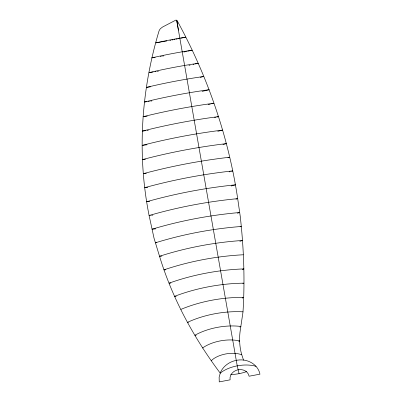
<?xml version="1.0" encoding="UTF-8"?>
<svg xmlns="http://www.w3.org/2000/svg" width="402" height="402" viewBox="0 0 402 402"><rect width="100%" height="100%" fill="white"/><g stroke="black" fill="none" stroke-linecap="round" stroke-linejoin="round"><path stroke-width="0.6" d="M243.532 360.182L241.476 353.815A76.787 66.637 -13.2 0 1 239.798 343.926L239.622 340.574A76.787 66.637 -13.2 0 1 240.24 330.469L242.984 312.108C245.034 280.159 243.798 248.059 240.23 216.261L237.693 198.653C228.366 136.399 207.467 76.013 177.247 20.844A1.583 1.372 -13.2 0 0 175.885 20.1L162.634 26.984L160.554 28.562A7.728 6.708 -13.2 0 0 158.85 31.552C141.067 91.028 136.936 154.845 149.162 215.819L154.046 238.25L159.825 257.215C172.669 299.133 194.02 338.137 220.241 373.162A24.643 12.231 -10 0 1 256.049 366.348M239.059 373.659L237.23 365.855L176.699 20.296L178.443 30.18M211.377 360.594A19.326 9.593 -10 0 1 241.768 354.815M202.533 348.026A27.738 13.768 -10 0 1 239.642 340.971A27.738 13.768 -10 0 1 238.728 341.61M239.883 327.052A42.125 20.909 -10 0 0 240.934 326.474A42.125 20.909 -10 0 0 194.935 335.223A42.125 20.909 -10 0 0 196.161 335.368M242.999 311.831A62.516 31.034 -10 0 0 187.337 322.419A62.516 31.034 -10 0 0 188.478 322.474M180.91 309.389A82.189 40.798 -10 0 1 243.707 297.445A82.189 40.798 -10 0 1 242.13 298.093M242.813 283.566A104.389 51.818 -10 0 0 243.878 283.164A104.389 51.818 -10 0 0 174.513 296.354A104.389 51.818 -10 0 0 176.252 296.324M243.28 254.773A150.639 74.772 -10 0 0 163.926 269.868A150.639 74.772 -10 0 0 165.745 269.772M231.225 185.995A262.029 130.067 -10 0 0 235.416 184.835A262.029 130.067 -10 0 0 146.69 201.714A262.029 130.067 -10 0 0 149.8 201.387M231.527 171.237A280.008 138.992 -10 0 0 232.718 170.91A280.008 138.992 -10 0 0 144.795 187.633A280.008 138.992 -10 0 0 147.876 187.292M230.336 171.559A280.008 138.992 -10 0 1 229.145 171.88M227.909 157.71A295.696 146.78 -10 0 0 229.663 157.242A295.696 146.78 -10 0 0 143.358 173.659A295.696 146.78 -10 0 0 146.383 173.307M222.914 144.514A307.897 152.835 -10 0 0 226.331 143.625A307.897 152.835 -10 0 0 142.609 159.549A307.897 152.835 -10 0 0 145.544 159.192M217.728 131.318A317.58 157.639 -10 0 0 222.507 130.102A317.58 157.639 -10 0 0 142.147 145.388A317.58 157.639 -10 0 0 147.062 144.76M216.804 117.042A322.444 160.056 -10 0 0 218.502 116.615A322.444 160.056 -10 0 0 142.529 131.067A322.444 160.056 -10 0 0 146.011 130.605M215.673 117.324A322.444 160.056 -10 0 1 214.542 117.605M148.333 130.288A322.444 160.056 -10 0 1 147.172 130.449M211.573 103.811A324.384 161.016 -10 0 0 213.899 103.239A324.384 161.016 -10 0 0 143.077 116.711A324.384 161.016 -10 0 0 147.243 116.143M210.412 104.098A324.384 161.016 -10 0 1 208.085 104.656M202.04 91.395A320.022 158.85 -10 0 0 209.11 89.716A320.022 158.85 -10 0 0 144.64 101.977A320.022 158.85 -10 0 0 147.052 101.641M151.866 100.942A320.022 158.85 -10 0 1 150.66 101.118M149.459 101.294A320.022 158.85 -10 0 1 148.253 101.47M200.196 77.325A313.168 155.453 -10 0 0 203.744 76.486A313.168 155.453 -10 0 0 146.278 87.415A313.168 155.453 -10 0 0 150.499 86.802M195.317 63.958A298.701 148.273 -10 0 0 198.211 63.29A298.701 148.273 -10 0 0 149.026 72.641A298.701 148.273 -10 0 0 153.157 72.018M194.156 64.219A298.701 148.273 -10 0 1 192.995 64.481M190.091 65.129A298.701 148.273 -10 0 1 188.925 65.38M158.458 71.174A298.701 148.273 -10 0 1 157.277 71.37M156.102 71.556A298.701 148.273 -10 0 1 154.921 71.742M187.699 51.185A287.731 142.826 -10 0 0 192.141 50.19A287.731 142.826 -10 0 0 151.825 57.858A287.731 142.826 -10 0 0 155.207 57.33M186.588 51.426A287.731 142.826 -10 0 1 185.478 51.667M184.92 51.783A287.731 142.826 -10 0 1 183.804 52.024M163.644 55.918A287.731 142.826 -10 0 1 162.524 56.114M161.398 56.305A287.731 142.826 -10 0 1 160.272 56.496M180.815 38.21A280.159 139.067 -10 0 0 185.774 37.15A280.159 139.067 -10 0 0 155.835 42.848A280.159 139.067 -10 0 0 160.845 42.009M179.322 38.522A280.159 139.067 -10 0 1 178.327 38.728M177.332 38.929A280.159 139.067 -10 0 1 175.84 39.23M174.84 39.426A280.159 139.067 -10 0 1 173.845 39.622M172.845 39.818A280.159 139.067 -10 0 1 171.85 40.009M170.85 40.2A280.159 139.067 -10 0 1 169.85 40.391M166.855 40.944A280.159 139.067 -10 0 1 163.353 41.577M162.85 41.662A280.159 139.067 -10 0 1 161.348 41.924M246.617 371.574A24.643 12.231 -10 0 1 230.663 374.513M242.155 269.526A126.962 63.024 -10 0 0 243.903 268.908A126.962 63.024 -10 0 0 169.162 283.124A126.962 63.024 -10 0 0 170.87 283.058M235.909 199.166A241.989 120.118 -10 0 0 237.693 198.653A241.989 120.118 -10 0 0 149.092 215.502A241.989 120.118 -10 0 0 150.333 215.387M152.82 215.135A241.989 120.118 -10 0 1 151.579 215.261M239.783 241.356A174.443 86.591 -10 0 0 242.537 240.481A174.443 86.591 -10 0 0 159.529 256.27A174.443 86.591 -10 0 0 161.855 256.109M240.064 226.834A197.905 98.234 -10 0 0 241.205 226.482A197.905 98.234 -10 0 0 155.433 242.798A197.905 98.234 -10 0 0 156.634 242.707M237.346 213.216A220.492 109.45 -10 0 0 239.692 212.522A220.492 109.45 -10 0 0 152.072 229.19A220.492 109.45 -10 0 0 155.76 228.854M220.417 372.523L219.135 377.182L219.246 381.9L230.095 379.835A9.678 8.397 -13.2 0 1 238.145 369.755A9.678 8.397 -13.2 0 1 249.104 376.222L259.953 374.156C258.355 365.719 250.114 360.222 241.858 359.911A20.723 17.984 -13.2 0 0 220.417 372.523"/></g></svg>
